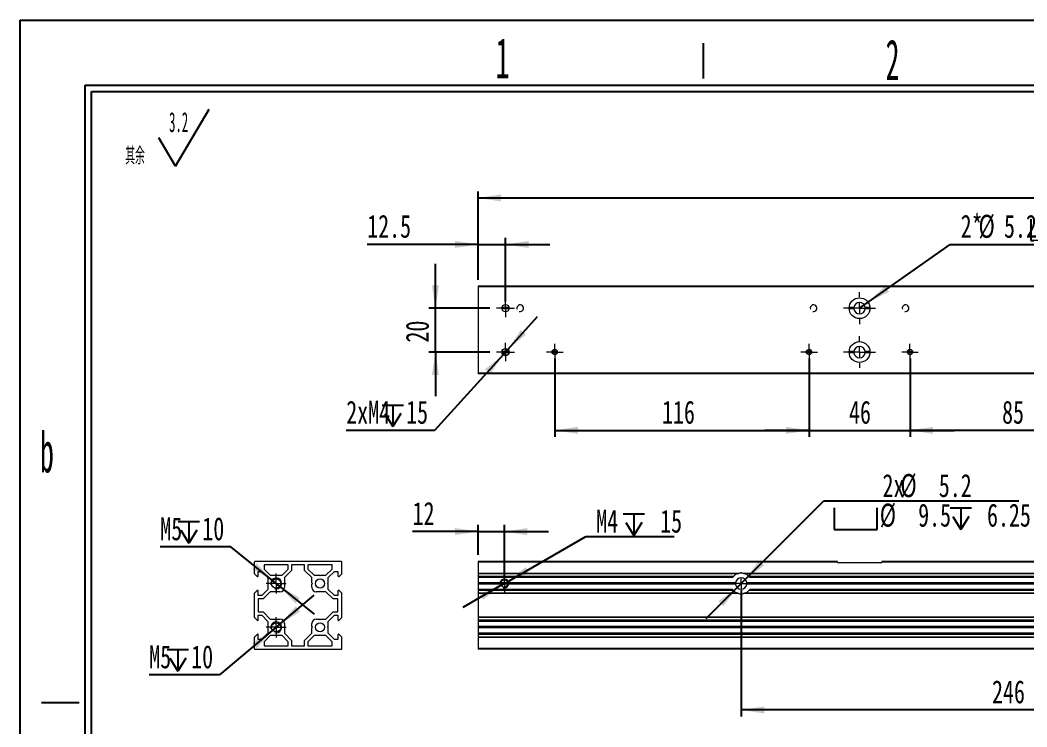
# Model space of a CAD drawing. Header units: millimetres. Extents: x 2 to 295, y 1 to 209.
# Drawn here: x 1.8 to 154.9, y 101.2 to 208.7 of the extents above; entities that cross this region are included whole.
import ezdxf

# ---------------------------------------------------------------- set-up
doc = ezdxf.new("R2010")
doc.units = ezdxf.units.MM
doc.linetypes.add('CENTER', pattern=[10.16, 6.35, -1.27, 1.27, -1.27])
doc.layers.add('DIM', color=5, linetype='Continuous')
doc.layers.add('SLD-0', color=179, linetype='Continuous')
doc.layers.add('中心线', color=1, linetype='CENTER', lineweight=15)
doc.styles.add('SLDTEXTSTYLE0', font='TXT', dxfattribs={"width": 0.469, "bigfont": 'bigfont'})
doc.styles.add('SLDTEXTSTYLE1', font='TXT', dxfattribs={"width": 0.469})
doc.styles.add('SLDTEXTSTYLE15', font='TXT', dxfattribs={"width": 0.7})
doc.styles.add('SLDTEXTSTYLE7', font='TXT', dxfattribs={"width": 0.5025})
doc.dimstyles.new('SLDDIMSTYLE0', dxfattribs={"dimtxt": 3.5, "dimasz": 3.5, "dimexe": 0, "dimexo": 0.0625, "dimgap": 0.875, "dimtad": 0, "dimtih": 1, "dimtoh": 1, "dimdec": 1, "dimlfac": 3, "dimrnd": 1e-09, "dimzin": 12, "dimdsep": 46, "dimtxsty": 'SLDTEXTSTYLE1', "dimsah": 1, "dimcen": 0, "dimadec": 0, "dimazin": 3, "dimtfac": 1, "dimtmove": 0, "dimatfit": 3, "dimfxl": 0, "dimfrac": 2, "dimtolj": 1, "dimtzin": 12, "dimarcsym": 0})
doc.dimstyles.new('SLDDIMSTYLE1', dxfattribs={"dimtxt": 3.5, "dimasz": 3.5, "dimexe": 0, "dimexo": 0.0625, "dimgap": 0.875, "dimtad": 2, "dimlfac": 3, "dimrnd": 1e-09, "dimzin": 12, "dimdsep": 46, "dimtxsty": 'SLDTEXTSTYLE1', "dimsah": 1, "dimcen": 0.09, "dimadec": 0, "dimazin": 3, "dimtfac": 1, "dimtofl": 0, "dimtmove": 0, "dimatfit": 3, "dimfxl": 0, "dimfrac": 2, "dimtolj": 1, "dimtzin": 12, "dimarcsym": 0})
doc.dimstyles.new('SLDDIMSTYLE2', dxfattribs={"dimtxt": 3.5, "dimasz": 3.5, "dimexe": 0, "dimexo": 0.0625, "dimgap": 0.875, "dimtad": 2, "dimlfac": 3, "dimrnd": 1e-09, "dimzin": 12, "dimdsep": 46, "dimtxsty": 'SLDTEXTSTYLE1', "dimsah": 1, "dimcen": 0.09, "dimadec": 0, "dimazin": 3, "dimtfac": 1, "dimtmove": 0, "dimatfit": 0, "dimfxl": 0, "dimfrac": 2, "dimtolj": 1, "dimtzin": 12, "dimarcsym": 0})
doc.dimstyles.new('SLDDIMSTYLE3', dxfattribs={"dimtxt": 3.5, "dimasz": 3.5, "dimexe": 0, "dimexo": 0.0625, "dimgap": 0.875, "dimtad": 0, "dimtih": 1, "dimtoh": 1, "dimdec": 6, "dimlfac": 3, "dimrnd": 1e-09, "dimzin": 12, "dimdsep": 46, "dimtxsty": 'SLDTEXTSTYLE1', "dimsah": 1, "dimcen": 0, "dimadec": 0, "dimazin": 3, "dimtfac": 1, "dimtmove": 0, "dimatfit": 3, "dimfxl": 0, "dimfrac": 2, "dimtolj": 1, "dimtzin": 12, "dimarcsym": 0})
doc.dimstyles.new('SLDDIMSTYLE6', dxfattribs={"dimtxt": 3.5, "dimasz": 3.5, "dimexe": 0, "dimexo": 0.0625, "dimgap": 0.875, "dimtad": 0, "dimtih": 1, "dimtoh": 1, "dimlfac": 3, "dimrnd": 1e-09, "dimzin": 12, "dimdsep": 46, "dimtxsty": 'SLDTEXTSTYLE1', "dimsah": 1, "dimcen": 0, "dimadec": 0, "dimazin": 3, "dimtfac": 1, "dimtofl": 0, "dimtmove": 0, "dimatfit": 3, "dimfxl": 0, "dimfrac": 2, "dimtolj": 1, "dimtzin": 12, "dimarcsym": 0})
doc.dimstyles.new('SLDDIMSTYLE8', dxfattribs={"dimtxt": 3.5, "dimasz": 3.5, "dimexe": 0, "dimexo": 0.0625, "dimgap": 0.875, "dimtad": 0, "dimtih": 1, "dimtoh": 1, "dimlfac": 3, "dimrnd": 1e-09, "dimzin": 12, "dimdsep": 46, "dimtxsty": 'SLDTEXTSTYLE1', "dimsah": 1, "dimcen": 0, "dimadec": 0, "dimazin": 3, "dimtfac": 1, "dimtmove": 0, "dimatfit": 3, "dimfxl": 0, "dimfrac": 2, "dimtolj": 1, "dimtzin": 12, "dimarcsym": 0})

# ---------------------------------------------------------------- blocks, each defined once
blk = doc.blocks.new('SW_NOTE_0')
at = {"layer": 'SLD-0', "color": 0}
for q in [(12.74, 9.16), (5.08, 4.83)]:
    blk.add_line((7.63, 0.49), q, dxfattribs=at)
at = {"layer": 'SLD-0', "color": 0, "attachment_point": 1}
for s, insert, char_height, style in [('3.2', (6.66, 8.73), 3.032, 'SLDTEXTSTYLE1'), ('\\M+191B4\\M+1975D', (0, 3.41), 2.6458, 'SLDTEXTSTYLE0')]:
    blk.add_mtext(s, dxfattribs=dict(at, insert=insert, char_height=char_height, style=style))
blk = doc.blocks.new('SW_SYMBOL_HOLE_SPOT')
at = {"layer": 'DIM', "color": 0}
for p, q in [((0, 875), (0, 75)), ((1600, 75), (1600, 875)), ((0, 75), (1600, 75))]:
    blk.add_line(p, q, dxfattribs=at)
blk = doc.blocks.new('SW_SYMBOL_HOLE_DEPTH')
at = {"layer": 'DIM', "color": 0}
for p, q in [((0, 875), (800, 875)), ((400, 875), (400, 75)), ((100, 555), (400, 75)), ((700, 555), (400, 75))]:
    blk.add_line(p, q, dxfattribs=at)
blk = doc.blocks.new('_D')
at = {"layer": 'DIM'}
for p, q in [((112.04, 123.63), (123.99, 135.58)), ((123.99, 135.58), (153.65, 135.58)), ((110.82, 122.41), (112.04, 123.63)), ((110.82, 122.41), (106.06, 117.65))]:
    blk.add_line(p, q, dxfattribs=at)
for points in [[(112.04, 123.63), (114.9, 125.73), (114.14, 126.49)], [(110.82, 122.41), (107.96, 120.31), (108.72, 119.55)]]:
    blk.add_solid(points, dxfattribs=at)
at = {"layer": 'DIM', "xscale": 0.004072727272727273, "yscale": 0.004072727272727273, "zscale": 0.004072727272727273}
for name, p in [('SW_SYMBOL_HOLE_SPOT', (125.58, 130.94)), ('SW_SYMBOL_HOLE_DEPTH', (143.18, 130.94))]:
    blk.add_blockref(name, p, dxfattribs=at)
at = {"layer": 'DIM', "char_height": 3.5, "attachment_point": 1, "style": 'SLDTEXTSTYLE15'}
for s, insert in [('2x', (132.92, 139.66)), ('%%c', (135.64, 139.66)), ('5.2', (141.48, 139.66)), ('%%c', (132.5, 135.16)), ('9.5', (138.34, 135.16)), ('6.25', (148.81, 135.16))]:
    blk.add_mtext(s, dxfattribs=dict(at, insert=insert))
blk = doc.blocks.new('_D_1')
at = {"layer": 'DIM'}
for p, q in [((111.43, 122.02), (111.43, 102.79)), ((193.43, 122.02), (193.43, 102.79)), ((193.43, 103.79), (111.43, 103.79))]:
    blk.add_line(p, q, dxfattribs=at)
for points in [[(111.43, 103.79), (114.93, 103.25), (114.93, 104.32)], [(193.43, 103.79), (189.93, 104.32), (189.93, 103.25)]]:
    blk.add_solid(points, dxfattribs=at)
at = {"layer": 'DIM', "insert": (149.57, 108.3), "char_height": 3.5, "attachment_point": 1, "style": 'SLDTEXTSTYLE15'}
blk.add_mtext('246', dxfattribs=at)
blk = doc.blocks.new('_D_4')
at = {"layer": 'DIM'}
for p, q in [((75.91, 123.29), (87.81, 130.17)), ((87.81, 130.17), (101.23, 130.17)), ((74.95, 122.74), (69.13, 119.38)), ((74.95, 122.74), (75.91, 123.29))]:
    blk.add_line(p, q, dxfattribs=at)
for points in [[(75.91, 123.29), (79.21, 124.58), (78.67, 125.51)], [(74.95, 122.74), (71.65, 121.46), (72.19, 120.53)]]:
    blk.add_solid(points, dxfattribs=at)
at = {"layer": 'DIM', "xscale": 0.004072727272727273, "yscale": 0.004072727272727273, "zscale": 0.004072727272727273}
blk.add_blockref('SW_SYMBOL_HOLE_DEPTH', (93.48, 130.03), dxfattribs=at)
at = {"layer": 'DIM', "char_height": 3.5, "attachment_point": 1, "style": 'SLDTEXTSTYLE15'}
for s, insert in [('M4', (89.4, 134.25)), ('15', (99.12, 134.25))]:
    blk.add_mtext(s, dxfattribs=dict(at, insert=insert))
blk = doc.blocks.new('_D_5')
at = {"layer": 'DIM'}
for p, q in [((71.43, 127.35), (71.43, 131.91)), ((75.43, 124.02), (75.43, 131.91)), ((71.43, 130.91), (61.48, 130.91)), ((71.43, 130.91), (75.43, 130.91)), ((75.43, 130.91), (82.16, 130.91))]:
    blk.add_line(p, q, dxfattribs=at)
for points in [[(71.43, 130.91), (67.93, 131.45), (67.93, 130.37)], [(75.43, 130.91), (78.93, 130.37), (78.93, 131.45)]]:
    blk.add_solid(points, dxfattribs=at)
at = {"layer": 'DIM', "insert": (61.48, 135.42), "char_height": 3.5, "attachment_point": 1, "style": 'SLDTEXTSTYLE15'}
blk.add_mtext('12', dxfattribs=at)
blk = doc.blocks.new('SW_CENTERMARKSYMBOL_0')
at = {"layer": '中心线', "color": 0}
for p, q in [((0, 1.67), (0, 1.7)), ((-1.67, 0), (-1.7, 0)), ((0, 0), (-0.83, 0)), ((0, 0), (0, 0.83)), ((0, 0), (0, -0.83)), ((0, 0), (0.83, 0)), ((1.67, 0), (1.7, 0)), ((0, -1.67), (0, -1.7))]:
    blk.add_line(p, q, dxfattribs=at)
blk = doc.blocks.new('SW_CENTERMARKSYMBOL_2')
at = {"layer": '中心线', "color": 0}
for p, q in [((-0.83, 0), (-1.38, 0)), ((0, 0), (-0.83, 0)), ((0, 0.83), (0, 1.38)), ((0, 0), (0, 0.83)), ((0, 0), (0, -0.83)), ((0, 0), (0.83, 0)), ((0.83, 0), (1.38, 0)), ((0, -0.83), (0, -1.38))]:
    blk.add_line(p, q, dxfattribs=at)
blk = doc.blocks.new('_D_6')
at = {"layer": 'DIM'}
for p, q in [((130.73, 165.78), (143.21, 174.57)), ((143.21, 174.57), (179.46, 174.57)), ((129.43, 164.87), (130.73, 165.78))]:
    blk.add_line(p, q, dxfattribs=at)
blk.add_solid([(130.73, 165.78), (133.9, 167.36), (133.28, 168.24)], dxfattribs=at)
at = {"layer": 'DIM', "xscale": 0.004072727272727273, "yscale": 0.004072727272727273, "zscale": 0.004072727272727273}
for name, p in [('SW_SYMBOL_HOLE_SPOT', (155.47, 174.85)), ('SW_SYMBOL_HOLE_DEPTH', (170.35, 174.85))]:
    blk.add_blockref(name, p, dxfattribs=at)
at = {"layer": 'DIM', "char_height": 3.5, "attachment_point": 1, "style": 'SLDTEXTSTYLE15'}
for s, insert in [('2*', (144.8, 179.08)), ('%%c', (147.52, 179.08)), ('%%c', (162.4, 179.08)), ('5.2', (151.39, 179.08)), ('9.5', (166.27, 179.08)), ('6.25', (174.02, 179.08))]:
    blk.add_mtext(s, dxfattribs=dict(at, insert=insert))
blk = doc.blocks.new('_D_10')
at = {"layer": 'DIM'}
for p, q in [((71.43, 174.57), (54.58, 174.57)), ((71.43, 169.21), (71.43, 175.57)), ((71.43, 174.57), (75.6, 174.57)), ((75.6, 165.87), (75.6, 175.57)), ((75.6, 174.57), (82.33, 174.57))]:
    blk.add_line(p, q, dxfattribs=at)
for points in [[(71.43, 174.57), (67.93, 175.11), (67.93, 174.03)], [(75.6, 174.57), (79.1, 174.03), (79.1, 175.11)]]:
    blk.add_solid(points, dxfattribs=at)
at = {"layer": 'DIM', "insert": (54.58, 179.08), "char_height": 3.5, "attachment_point": 1, "style": 'SLDTEXTSTYLE15'}
blk.add_mtext('12.5', dxfattribs=at)
blk = doc.blocks.new('_D_12')
at = {"layer": 'DIM'}
for p, q in [((71.43, 169.21), (71.43, 182.64)), ((233.43, 169.21), (233.43, 182.64)), ((71.43, 181.64), (233.43, 181.64))]:
    blk.add_line(p, q, dxfattribs=at)
for points in [[(71.43, 181.64), (74.93, 181.1), (74.93, 182.18)], [(233.43, 181.64), (229.93, 182.18), (229.93, 181.1)]]:
    blk.add_solid(points, dxfattribs=at)
at = {"layer": 'DIM', "insert": (156.51, 186.15), "char_height": 3.5, "attachment_point": 1, "style": 'SLDTEXTSTYLE15'}
blk.add_mtext('486', dxfattribs=at)
blk = doc.blocks.new('_D_13')
at = {"layer": 'DIM'}
for p, q in [((121.76, 157.21), (121.76, 145.3)), ((137.1, 157.21), (137.1, 145.3)), ((121.76, 146.3), (115.03, 146.3)), ((121.76, 146.3), (137.1, 146.3)), ((137.1, 146.3), (143.83, 146.3))]:
    blk.add_line(p, q, dxfattribs=at)
for points in [[(121.76, 146.3), (118.26, 146.84), (118.26, 145.76)], [(137.1, 146.3), (140.6, 145.76), (140.6, 146.84)]]:
    blk.add_solid(points, dxfattribs=at)
at = {"layer": 'DIM', "insert": (127.83, 150.81), "char_height": 3.5, "attachment_point": 1, "style": 'SLDTEXTSTYLE15'}
blk.add_mtext('46', dxfattribs=at)
blk = doc.blocks.new('_D_14')
at = {"layer": 'DIM'}
for p, q in [((83.1, 157.21), (83.1, 145.3)), ((121.76, 157.21), (121.76, 145.3)), ((83.1, 146.3), (121.76, 146.3))]:
    blk.add_line(p, q, dxfattribs=at)
for points in [[(83.1, 146.3), (86.6, 145.76), (86.6, 146.84)], [(121.76, 146.3), (118.26, 146.84), (118.26, 145.76)]]:
    blk.add_solid(points, dxfattribs=at)
at = {"layer": 'DIM', "insert": (99.4, 150.81), "char_height": 3.5, "attachment_point": 1, "style": 'SLDTEXTSTYLE15'}
blk.add_mtext('116', dxfattribs=at)
blk = doc.blocks.new('_D_15')
at = {"layer": 'DIM'}
for p, q in [((137.1, 157.21), (137.1, 145.3)), ((165.43, 157.21), (165.43, 145.3)), ((165.43, 146.3), (137.1, 146.3))]:
    blk.add_line(p, q, dxfattribs=at)
for points in [[(137.1, 146.3), (140.6, 145.76), (140.6, 146.84)], [(165.43, 146.3), (161.93, 146.84), (161.93, 145.76)]]:
    blk.add_solid(points, dxfattribs=at)
at = {"layer": 'DIM', "insert": (151.1, 150.81), "char_height": 3.5, "attachment_point": 1, "style": 'SLDTEXTSTYLE15'}
blk.add_mtext('85', dxfattribs=at)
blk = doc.blocks.new('_D_19')
at = {"layer": 'DIM'}
for p, q in [((75.97, 158.61), (80.49, 163.6)), ((75.23, 157.8), (64.81, 146.3)), ((75.97, 158.61), (75.23, 157.8)), ((64.81, 146.3), (51.39, 146.3))]:
    blk.add_line(p, q, dxfattribs=at)
for points in [[(75.97, 158.61), (78.72, 160.85), (77.92, 161.57)], [(75.23, 157.8), (72.48, 155.57), (73.28, 154.84)]]:
    blk.add_solid(points, dxfattribs=at)
at = {"layer": 'DIM', "xscale": 0.004072727272727273, "yscale": 0.004072727272727273, "zscale": 0.004072727272727273}
blk.add_blockref('SW_SYMBOL_HOLE_DEPTH', (56.83, 146.59), dxfattribs=at)
at = {"layer": 'DIM', "char_height": 3.5, "attachment_point": 1, "style": 'SLDTEXTSTYLE15'}
for s, insert in [('2xM4', (51.39, 150.81)), ('15', (60.5, 150.81))]:
    blk.add_mtext(s, dxfattribs=dict(at, insert=insert))
blk = doc.blocks.new('_D_20')
at = {"layer": 'DIM'}
for p, q in [((64.95, 164.87), (64.95, 171.6)), ((73.21, 164.87), (63.95, 164.87)), ((64.95, 158.21), (64.95, 164.87)), ((73.21, 158.21), (63.95, 158.21)), ((64.95, 158.21), (64.95, 151.48))]:
    blk.add_line(p, q, dxfattribs=at)
for points in [[(64.95, 164.87), (65.49, 168.37), (64.41, 168.37)], [(64.95, 158.21), (64.41, 154.71), (65.49, 154.71)]]:
    blk.add_solid(points, dxfattribs=at)
at = {"layer": 'DIM', "insert": (60.44, 159.65), "char_height": 3.5, "attachment_point": 1, "rotation": 90, "style": 'SLDTEXTSTYLE15'}
blk.add_mtext('20', dxfattribs=at)
blk = doc.blocks.new('SW_CENTERMARKSYMBOL_3')
at = {"layer": '中心线', "color": 0}
for p, q in [((0, 1.67), (0, 2.42)), ((-1.67, 0), (-2.42, 0)), ((0, 0), (-0.83, 0)), ((0, 0), (0, 0.83)), ((0, 0), (0, -0.83)), ((0, 0), (0.83, 0)), ((1.67, 0), (2.42, 0)), ((0, -1.67), (0, -2.42))]:
    blk.add_line(p, q, dxfattribs=at)
blk = doc.blocks.new('SW_CENTERMARKSYMBOL_4')
at = {"layer": '中心线', "color": 0}
for p, q in [((0, 1.67), (0, 2.42)), ((-1.67, 0), (-2.42, 0)), ((0, 0), (-0.83, 0)), ((0, 0), (0, 0.83)), ((0, 0), (0, -0.83)), ((0, 0), (0.83, 0)), ((1.67, 0), (2.42, 0)), ((0, -1.67), (0, -2.42))]:
    blk.add_line(p, q, dxfattribs=at)
blk = doc.blocks.new('SW_CENTERMARKSYMBOL_5')
at = {"layer": '中心线', "color": 0}
for p, q in [((-0.83, 0), (-1.38, 0)), ((0, 0), (-0.83, 0)), ((0, 0.83), (0, 1.38)), ((0, 0), (0, 0.83)), ((0, 0), (0, -0.83)), ((0, 0), (0.83, 0)), ((0.83, 0), (1.38, 0)), ((0, -0.83), (0, -1.38))]:
    blk.add_line(p, q, dxfattribs=at)
blk = doc.blocks.new('SW_CENTERMARKSYMBOL_6')
at = {"layer": '中心线', "color": 0}
for p, q in [((-0.83, 0), (-1.38, 0)), ((0, 0), (-0.83, 0)), ((0, 0.83), (0, 1.38)), ((0, 0), (0, 0.83)), ((0, 0), (0, -0.83)), ((0, 0), (0.83, 0)), ((0.83, 0), (1.38, 0)), ((0, -0.83), (0, -1.38))]:
    blk.add_line(p, q, dxfattribs=at)
blk = doc.blocks.new('SW_CENTERMARKSYMBOL_7')
at = {"layer": '中心线', "color": 0}
for p, q in [((-0.83, 0), (-1.25, 0)), ((0, 0), (-0.83, 0)), ((0, 0.83), (0, 1.25)), ((0, 0), (0, 0.83)), ((0, 0), (0, -0.83)), ((0, 0), (0.83, 0)), ((0.83, 0), (1.25, 0)), ((0, -0.83), (0, -1.25))]:
    blk.add_line(p, q, dxfattribs=at)
blk = doc.blocks.new('SW_CENTERMARKSYMBOL_8')
at = {"layer": '中心线', "color": 0}
for p, q in [((-0.83, 0), (-1.25, 0)), ((0, 0), (-0.83, 0)), ((0, 0.83), (0, 1.25)), ((0, 0), (0, 0.83)), ((0, 0), (0, -0.83)), ((0, 0), (0.83, 0)), ((0.83, 0), (1.25, 0)), ((0, -0.83), (0, -1.25))]:
    blk.add_line(p, q, dxfattribs=at)
blk = doc.blocks.new('SW_CENTERMARKSYMBOL_9')
at = {"layer": '中心线', "color": 0}
for p, q in [((-0.83, 0), (-1.25, 0)), ((0, 0), (-0.83, 0)), ((0, 0.83), (0, 1.25)), ((0, 0), (0, 0.83)), ((0, 0), (0, -0.83)), ((0, 0), (0.83, 0)), ((0.83, 0), (1.25, 0)), ((0, -0.83), (0, -1.25))]:
    blk.add_line(p, q, dxfattribs=at)
blk = doc.blocks.new('_D_31')
at = {"layer": 'DIM'}
for p, q in [((33.82, 128.58), (23.12, 128.58)), ((40.19, 123.46), (33.82, 128.58)), ((41.28, 122.58), (40.19, 123.46)), ((41.28, 122.58), (46.53, 118.36))]:
    blk.add_line(p, q, dxfattribs=at)
for points in [[(40.19, 123.46), (37.8, 126.07), (37.12, 125.23)], [(41.28, 122.58), (43.67, 119.97), (44.35, 120.81)]]:
    blk.add_solid(points, dxfattribs=at)
at = {"layer": 'DIM', "xscale": 0.004072727272727273, "yscale": 0.004072727272727273, "zscale": 0.004072727272727273}
blk.add_blockref('SW_SYMBOL_HOLE_DEPTH', (25.84, 128.86), dxfattribs=at)
at = {"layer": 'DIM', "char_height": 3.5, "attachment_point": 1, "style": 'SLDTEXTSTYLE15'}
for s, insert in [('M5', (23.12, 133.09)), ('10', (29.51, 133.09))]:
    blk.add_mtext(s, dxfattribs=dict(at, insert=insert))
blk = doc.blocks.new('_D_32')
at = {"layer": 'DIM'}
for p, q in [((41.37, 116.89), (46.52, 121.22)), ((41.37, 116.89), (40.1, 115.82)), ((40.1, 115.82), (32.13, 109.11)), ((32.13, 109.11), (21.44, 109.11))]:
    blk.add_line(p, q, dxfattribs=at)
for points in [[(41.37, 116.89), (44.4, 118.73), (43.7, 119.55)], [(40.1, 115.82), (37.07, 113.97), (37.77, 113.15)]]:
    blk.add_solid(points, dxfattribs=at)
at = {"layer": 'DIM', "xscale": 0.004072727272727273, "yscale": 0.004072727272727273, "zscale": 0.004072727272727273}
blk.add_blockref('SW_SYMBOL_HOLE_DEPTH', (24.16, 109.4), dxfattribs=at)
at = {"layer": 'DIM', "char_height": 3.5, "attachment_point": 1, "style": 'SLDTEXTSTYLE15'}
for s, insert in [('M5', (21.44, 113.62)), ('10', (27.82, 113.62))]:
    blk.add_mtext(s, dxfattribs=dict(at, insert=insert))
blk = doc.blocks.new('SW_CENTERMARKSYMBOL_22')
at = {"layer": '中心线', "color": 0}
for p, q in [((0, 0.83), (0, 1.53)), ((-0.83, 0), (-1.53, 0)), ((0, 0), (-0.83, 0)), ((0, 0), (0, 0.83)), ((0, 0), (0, -0.83)), ((0, 0), (0.83, 0)), ((0.83, 0), (1.53, 0)), ((0, -0.83), (0, -1.53))]:
    blk.add_line(p, q, dxfattribs=at)
blk = doc.blocks.new('SW_CENTERMARKSYMBOL_23')
at = {"layer": '中心线', "color": 0}
for p, q in [((0, 0.83), (0, 1.53)), ((-0.83, 0), (-1.53, 0)), ((0, 0), (-0.83, 0)), ((0, 0), (0, 0.83)), ((0, 0), (0, -0.83)), ((0, 0), (0.83, 0)), ((0.83, 0), (1.53, 0)), ((0, -0.83), (0, -1.53))]:
    blk.add_line(p, q, dxfattribs=at)

msp = doc.modelspace()

# ---------------------------------------------------------------- linework, layer by layer
at = {"color": 7, "linetype": 'Continuous', "lineweight": 15}
for p, q in [((233.43084284, 168.20648926), (71.43084236, 168.20648926)), ((71.43084236, 168.20648926), (71.43084236, 168.10648943)), ((233.43084284, 168.10648943), (71.43084236, 168.10648943)), ((71.43084236, 168.10648943), (71.43084236, 154.97315605)), ((76.14750909, 164.873156), (75.05310293, 164.873156)), ((76.134415, 164.77315617), (75.05912455, 164.77315617)), ((76.13302764, 164.97315614), (75.05948187, 164.97315614)), ((128.56417426, 164.873156), (127.84750788, 164.873156)), ((128.56996584, 164.97315614), (127.85067189, 164.97315614)), ((128.56996584, 164.77315617), (127.85067189, 164.77315617)), ((131.01101447, 164.97315614), (130.29172051, 164.97315614)), ((131.01101447, 164.77315617), (130.29172051, 164.77315617)), ((131.01417351, 164.873156), (130.29750713, 164.873156)), ((76.14750909, 158.20648948), (75.05310293, 158.20648948)), ((76.134415, 158.10648934), (75.05912455, 158.10648934)), ((76.13302764, 158.30648931), (75.05948187, 158.30648931)), ((83.51417535, 158.20648948), (82.68216901, 158.20648948)), ((83.4954123, 158.10648934), (82.69492068, 158.10648934)), ((83.49873526, 158.30648931), (82.69883596, 158.30648931)), ((122.18084463, 158.20648948), (121.34883333, 158.20648948)), ((122.1620791, 158.10648934), (121.36158872, 158.10648934)), ((122.16540206, 158.30648931), (121.36550276, 158.30648931)), ((128.56417426, 158.20648948), (127.84750788, 158.20648948)), ((128.56996584, 158.30648931), (127.85067189, 158.30648931)), ((128.56996584, 158.10648934), (127.85067189, 158.10648934)), ((131.01101447, 158.30648931), (130.29172051, 158.30648931)), ((131.01101447, 158.10648934), (130.29172051, 158.10648934)), ((131.01417351, 158.20648948), (130.29750713, 158.20648948)), ((137.51417427, 158.20648948), (136.68216793, 158.20648948)), ((137.4954137, 158.10648934), (136.69491836, 158.10648934)), ((137.49873666, 158.30648931), (136.69883736, 158.30648931)), ((233.43084284, 154.97315605), (71.43084236, 154.97315605)), ((71.43084236, 154.97315605), (71.43084236, 154.87315622)), ((233.43084284, 154.87315622), (71.43084236, 154.87315622)), ((37.40266361, 126.251894), (37.40266361, 124.55818705)), ((50.63599682, 126.35189383), (37.50266344, 126.35189383)), ((38.90266355, 125.85189406), (38.90266355, 125.20544754)), ((42.5693302, 125.85189406), (38.90266355, 125.85189406)), ((42.5693302, 125.20544754), (42.5693302, 125.85189406)), ((45.06933014, 125.85189406), (43.06933012, 125.85189406)), ((43.06933012, 125.85189406), (43.06933012, 124.99834065)), ((45.06933014, 124.99834065), (45.06933014, 125.85189406)), ((45.56933007, 125.85189406), (45.56933007, 125.20544754)), ((49.23599671, 125.85189406), (45.56933007, 125.85189406)), ((49.23599671, 125.20544754), (49.23599671, 125.85189406)), ((50.73599665, 124.55818705), (50.73599665, 126.251894)), ((126.06417664, 126.35189383), (71.43084236, 126.35189383)), ((71.43084236, 126.35189383), (71.43084236, 126.251894)), ((126.06417664, 126.251894), (71.43084236, 126.251894)), ((71.43084236, 126.251894), (71.43084236, 124.55818705)), ((126.06417664, 126.251894), (126.06417664, 126.35189383)), ((126.06417664, 126.18522745), (126.06417664, 126.251894)), ((126.06417664, 126.18522745), (132.79750971, 126.18522745)), ((132.79750971, 126.35189383), (132.79750971, 126.251894)), ((233.43084284, 126.35189383), (132.79750971, 126.35189383)), ((233.43084284, 126.251894), (132.79750971, 126.251894)), ((132.79750971, 126.18522745), (132.79750971, 126.251894)), ((37.43068338, 124.49054043), (37.83195303, 124.08927141)), ((38.00266321, 124.8518939), (38.54910991, 124.8518939)), ((38.00266321, 124.15998207), (38.00266321, 124.8518939)), ((38.54910991, 124.8518939), (39.48599682, 123.91500729)), ((38.90266355, 125.20544754), (39.83955015, 124.26856063)), ((39.83955015, 124.26856063), (40.63599673, 124.26856063)), ((40.63599673, 124.26856063), (40.73599687, 124.1685608)), ((40.73599687, 124.1685608), (40.8359967, 124.26856063)), ((40.8359967, 124.26856063), (41.63244343, 124.26856063)), ((41.63244343, 124.26856063), (42.5693302, 125.20544754)), ((43.06933012, 124.99834065), (41.98599677, 123.91500729)), ((46.1526635, 123.91500729), (45.06933014, 124.99834065)), ((45.56933007, 125.20544754), (46.50621683, 124.26856063)), ((46.50621683, 124.26856063), (47.30266356, 124.26856063)), ((47.30266356, 124.26856063), (47.40266339, 124.1685608)), ((47.40266339, 124.1685608), (47.50266353, 124.26856063)), ((47.50266353, 124.26856063), (48.29911011, 124.26856063)), ((48.29911011, 124.26856063), (49.23599671, 125.20544754)), ((48.65266344, 123.91500729), (49.58955036, 124.8518939)), ((49.58955036, 124.8518939), (50.13599705, 124.8518939)), ((50.13599705, 124.8518939), (50.13599705, 124.15998207)), ((50.30670723, 124.08927141), (50.70797688, 124.49054043)), ((111.06138953, 124.55818705), (71.43084236, 124.55818705)), ((71.43084236, 124.55818705), (71.43084236, 124.49054043)), ((110.84755787, 124.49054043), (71.43084236, 124.49054043)), ((71.43084236, 124.49054043), (71.43084236, 124.08927141)), ((110.26442824, 124.08927141), (71.43084236, 124.08927141)), ((71.43084236, 124.08927141), (71.43084236, 124.05998193)), ((71.43084236, 124.05998193), (110.23892242, 124.05998193)), ((71.43084236, 124.05998193), (71.43084236, 123.91500729)), ((193.06139179, 124.55818705), (111.80029341, 124.55818705)), ((192.84756013, 124.49054043), (112.01412507, 124.49054043)), ((192.26442802, 124.08927141), (112.59725718, 124.08927141)), ((112.62286731, 124.05998193), (192.23891724, 124.05998193)), ((39.48599682, 123.91500729), (39.48599682, 123.11856072)), ((39.48599682, 123.11856072), (39.58599665, 123.01856058)), ((39.58599665, 123.01856058), (39.48599682, 122.91856075)), ((39.48599682, 122.91856075), (39.48599682, 122.12211401)), ((41.98599677, 123.11856072), (41.88599678, 123.01856058)), ((41.88599678, 123.01856058), (41.98599677, 122.91856075)), ((41.98599677, 123.91500729), (41.98599677, 123.11856072)), ((41.98599677, 122.91856075), (41.98599677, 122.4352273)), ((46.1526635, 123.11856072), (46.1526635, 123.91500729)), ((46.25266348, 123.01856058), (46.1526635, 123.11856072)), ((46.1526635, 122.91856075), (46.25266348, 123.01856058)), ((46.1526635, 122.4352273), (46.1526635, 122.91856075)), ((48.55266361, 123.01856058), (48.65266344, 123.11856072)), ((48.65266344, 122.91856075), (48.55266361, 123.01856058)), ((48.65266344, 123.11856072), (48.65266344, 123.91500729)), ((48.65266344, 122.12211401), (48.65266344, 122.91856075)), ((110.12572575, 123.91500729), (71.43084236, 123.91500729)), ((71.43084236, 123.91500729), (71.43084236, 123.11856072)), ((74.89000972, 123.11856072), (71.43084236, 123.11856072)), ((71.43084236, 123.11856072), (71.43084236, 123.01856058)), ((74.8808424, 123.01856058), (71.43084236, 123.01856058)), ((71.43084236, 123.01856058), (71.43084236, 122.91856075)), ((74.89000972, 122.91856075), (71.43084236, 122.91856075)), ((71.43084236, 122.91856075), (71.43084236, 122.12211401)), ((75.9808424, 123.01856058), (74.88643624, 123.01856058)), ((75.96774831, 122.91856075), (74.89245786, 122.91856075)), ((75.96636095, 123.11856072), (74.89281517, 123.11856072)), ((110.56996413, 123.11856072), (75.97167508, 123.11856072)), ((110.56996413, 122.91856075), (75.97167508, 122.91856075)), ((110.56417503, 123.01856058), (75.9808424, 123.01856058)), ((192.56996143, 123.11856072), (112.29172129, 123.11856072)), ((192.56996143, 122.91856075), (112.29172129, 122.91856075)), ((192.56417978, 123.01856058), (112.29750791, 123.01856058)), ((192.12572802, 123.91500729), (112.73595719, 123.91500729)), ((37.40266361, 121.47893426), (37.40266361, 117.89152037)), ((37.83195303, 121.9478499), (37.43068338, 121.54658072)), ((38.00266321, 121.18522725), (38.00266321, 121.87713923)), ((38.54910991, 121.18522725), (38.00266321, 121.18522725)), ((39.48599682, 122.12211401), (38.54910991, 121.18522725)), ((39.83955015, 121.76856068), (38.7562168, 120.68522733)), ((40.63599673, 121.76856068), (39.83955015, 121.76856068)), ((40.73599687, 121.86856067), (40.63599673, 121.76856068)), ((40.8359967, 121.76856068), (40.73599687, 121.86856067)), ((41.31933015, 121.76856068), (40.8359967, 121.76856068)), ((47.30266356, 121.76856068), (46.81933012, 121.76856068)), ((47.40266339, 121.86856067), (47.30266356, 121.76856068)), ((47.50266353, 121.76856068), (47.40266339, 121.86856067)), ((48.29911011, 121.76856068), (47.50266353, 121.76856068)), ((49.38244346, 120.68522733), (48.29911011, 121.76856068)), ((49.58955036, 121.18522725), (48.65266344, 122.12211401)), ((50.13599705, 121.18522725), (49.58955036, 121.18522725)), ((50.13599705, 121.87713923), (50.13599705, 121.18522725)), ((50.70797688, 121.54658072), (50.30670723, 121.9478499)), ((50.73599665, 117.89152037), (50.73599665, 121.47893426)), ((110.12572575, 122.12211401), (71.43084236, 122.12211401)), ((71.43084236, 122.12211401), (71.43084236, 121.97713922)), ((110.23881811, 121.97713922), (71.43084236, 121.97713922)), ((71.43084236, 121.97713922), (71.43084236, 121.9478499)), ((110.26442824, 121.9478499), (71.43084236, 121.9478499)), ((71.43084236, 121.9478499), (71.43084236, 121.54658072)), ((110.84755787, 121.54658072), (71.43084236, 121.54658072)), ((71.43084236, 121.54658072), (71.43084236, 121.47893426)), ((111.06138953, 121.47893426), (71.43084236, 121.47893426)), ((71.43084236, 121.47893426), (71.43084236, 117.89152037)), ((193.06139179, 121.47893426), (111.80029341, 121.47893426)), ((192.84756013, 121.54658072), (112.01412507, 121.54658072)), ((192.26442802, 121.9478499), (112.59725718, 121.9478499)), ((192.23881789, 121.97713922), (112.622763, 121.97713922)), ((192.12572802, 122.12211401), (112.73595719, 122.12211401)), ((38.7562168, 120.68522733), (38.00266321, 120.68522733)), ((38.00266321, 120.68522733), (38.00266321, 118.68522731)), ((50.13599705, 120.68522733), (49.38244346, 120.68522733)), ((50.13599705, 118.68522731), (50.13599705, 120.68522733)), ((38.00266321, 118.68522731), (38.7562168, 118.68522731)), ((38.00266321, 118.18522738), (38.54910991, 118.18522738)), ((38.00266321, 117.4933154), (38.00266321, 118.18522738)), ((38.54910991, 118.18522738), (39.48599682, 117.24834062)), ((38.7562168, 118.68522731), (39.83955015, 117.60189395)), ((48.29911011, 117.60189395), (49.38244346, 118.68522731)), ((48.65266344, 117.24834062), (49.58955036, 118.18522738)), ((49.38244346, 118.68522731), (50.13599705, 118.68522731)), ((49.58955036, 118.18522738), (50.13599705, 118.18522738)), ((50.13599705, 118.18522738), (50.13599705, 117.4933154)), ((233.43084284, 117.89152037), (71.43084236, 117.89152037)), ((71.43084236, 117.89152037), (71.43084236, 117.82387391)), ((37.43068338, 117.82387391), (37.83195303, 117.42260473)), ((39.48599682, 117.24834062), (39.48599682, 116.45189389)), ((39.48599682, 116.45189389), (39.58599665, 116.35189406)), ((39.58599665, 116.35189406), (39.48599682, 116.25189392)), ((39.83955015, 117.60189395), (40.63599673, 117.60189395)), ((40.63599673, 117.60189395), (40.73599687, 117.50189397)), ((40.73599687, 117.50189397), (40.8359967, 117.60189395)), ((40.8359967, 117.60189395), (41.31933015, 117.60189395)), ((41.98599677, 116.45189389), (41.88599678, 116.35189406)), ((41.88599678, 116.35189406), (41.98599677, 116.25189392)), ((41.98599677, 116.93522733), (41.98599677, 116.45189389)), ((46.1526635, 116.45189389), (46.1526635, 116.93522733)), ((46.25266348, 116.35189406), (46.1526635, 116.45189389)), ((46.1526635, 116.25189392), (46.25266348, 116.35189406)), ((46.81933012, 117.60189395), (47.30266356, 117.60189395)), ((47.30266356, 117.60189395), (47.40266339, 117.50189397)), ((47.40266339, 117.50189397), (47.50266353, 117.60189395)), ((47.50266353, 117.60189395), (48.29911011, 117.60189395)), ((48.55266361, 116.35189406), (48.65266344, 116.45189389)), ((48.65266344, 116.25189392), (48.55266361, 116.35189406)), ((48.65266344, 116.45189389), (48.65266344, 117.24834062)), ((50.30670723, 117.42260473), (50.70797688, 117.82387391)), ((233.43084284, 117.82387391), (71.43084236, 117.82387391)), ((71.43084236, 117.82387391), (71.43084236, 117.42260473)), ((233.43084284, 117.42260473), (71.43084236, 117.42260473)), ((71.43084236, 117.42260473), (71.43084236, 117.39331541)), ((71.43084236, 117.39331541), (233.43084284, 117.39331541)), ((71.43084236, 117.39331541), (71.43084236, 117.24834062)), ((233.43084284, 117.24834062), (71.43084236, 117.24834062)), ((71.43084236, 117.24834062), (71.43084236, 116.45189389)), ((233.43084284, 116.45189389), (71.43084236, 116.45189389)), ((71.43084236, 116.45189389), (71.43084236, 116.35189406)), ((233.43084284, 116.35189406), (71.43084236, 116.35189406)), ((71.43084236, 116.35189406), (71.43084236, 116.25189392)), ((37.40266361, 114.81226759), (37.40266361, 113.11856063)), ((37.83195303, 115.28118323), (37.43068338, 114.8799142)), ((38.00266321, 114.51856073), (38.00266321, 115.21047256)), ((39.48599682, 115.45544734), (38.54910991, 114.51856073)), ((39.83955015, 115.10189401), (38.90266355, 114.16500709)), ((39.48599682, 116.25189392), (39.48599682, 115.45544734)), ((40.63599673, 115.10189401), (39.83955015, 115.10189401)), ((40.73599687, 115.20189384), (40.63599673, 115.10189401)), ((40.8359967, 115.10189401), (40.73599687, 115.20189384)), ((41.63244343, 115.10189401), (40.8359967, 115.10189401)), ((42.5693302, 114.16500709), (41.63244343, 115.10189401)), ((41.98599677, 116.25189392), (41.98599677, 115.45544734)), ((41.98599677, 115.45544734), (43.06933012, 114.37211399)), ((45.06933014, 114.37211399), (46.1526635, 115.45544734)), ((46.50621683, 115.10189401), (45.56933007, 114.16500709)), ((46.1526635, 115.45544734), (46.1526635, 116.25189392)), ((47.30266356, 115.10189401), (46.50621683, 115.10189401)), ((47.40266339, 115.20189384), (47.30266356, 115.10189401)), ((47.50266353, 115.10189401), (47.40266339, 115.20189384)), ((48.29911011, 115.10189401), (47.50266353, 115.10189401)), ((49.23599671, 114.16500709), (48.29911011, 115.10189401)), ((48.65266344, 115.45544734), (48.65266344, 116.25189392)), ((49.58955036, 114.51856073), (48.65266344, 115.45544734)), ((50.13599705, 115.21047256), (50.13599705, 114.51856073)), ((50.70797688, 114.8799142), (50.30670723, 115.28118323)), ((50.73599665, 113.11856063), (50.73599665, 114.81226759)), ((233.43084284, 116.25189392), (71.43084236, 116.25189392)), ((71.43084236, 116.25189392), (71.43084236, 115.45544734)), ((233.43084284, 115.45544734), (71.43084236, 115.45544734)), ((71.43084236, 115.45544734), (71.43084236, 115.3104727)), ((233.43084284, 115.3104727), (71.43084236, 115.3104727)), ((71.43084236, 115.3104727), (71.43084236, 115.28118323)), ((233.43084284, 115.28118323), (71.43084236, 115.28118323)), ((71.43084236, 115.28118323), (71.43084236, 114.8799142)), ((233.43084284, 114.8799142), (71.43084236, 114.8799142)), ((71.43084236, 114.8799142), (71.43084236, 114.81226759)), ((233.43084284, 114.81226759), (71.43084236, 114.81226759)), ((71.43084236, 114.81226759), (71.43084236, 113.11856063)), ((38.54910991, 114.51856073), (38.00266321, 114.51856073)), ((38.90266355, 114.16500709), (38.90266355, 113.51856057)), ((38.90266355, 113.51856057), (42.5693302, 113.51856057)), ((42.5693302, 113.51856057), (42.5693302, 114.16500709)), ((43.06933012, 114.37211399), (43.06933012, 113.51856057)), ((43.06933012, 113.51856057), (45.06933014, 113.51856057)), ((45.06933014, 113.51856057), (45.06933014, 114.37211399)), ((45.56933007, 114.16500709), (45.56933007, 113.51856057)), ((45.56933007, 113.51856057), (49.23599671, 113.51856057)), ((49.23599671, 113.51856057), (49.23599671, 114.16500709)), ((50.13599705, 114.51856073), (49.58955036, 114.51856073)), ((37.50266344, 113.0185608), (50.63599682, 113.0185608)), ((233.43084284, 113.11856063), (71.43084236, 113.11856063)), ((71.43084236, 113.11856063), (71.43084236, 113.0185608)), ((233.43084284, 113.0185608), (71.43084236, 113.0185608))]:
    msp.add_line(p, q, dxfattribs=at)
for centre, radius in [((75.59750903, 164.87315607), 0.55), ((129.43084236, 164.87315607), 1.58333333), ((129.43084236, 158.20648941), 1.58333333), ((75.59750903, 158.20648941), 0.55), ((83.09750903, 158.20648941), 0.41666667), ((121.7641757, 158.20648941), 0.41666667), ((137.09750903, 158.20648941), 0.41666667), ((40.7359968, 123.01856065), 0.7), ((47.40266346, 123.01856065), 0.7), ((40.7359968, 116.35189398), 0.7), ((47.40266346, 116.35189398), 0.7)]:
    msp.add_circle(centre, radius, dxfattribs=at)
at = {"color": 7, "linetype": 'Continuous', "lineweight": 0}
for centre, radius in [((77.83084236, 164.87315607), 0.5), ((122.43084236, 164.87315607), 0.5), ((136.43084236, 164.87315607), 0.5), ((40.7359968, 123.01856065), 0.83333333), ((40.7359968, 123.01856065), 0.83333333), ((75.43084236, 123.01856065), 0.66666667), ((40.7359968, 116.35189398), 0.83333333), ((40.7359968, 116.35189398), 0.83333333)]:
    msp.add_arc(centre, radius, 255, 195, dxfattribs=at)
at = {"color": 7, "linetype": 'Continuous', "lineweight": 15}
for centre, radius, start, end in [((129.43084236, 164.87315607), 0.86666667, 6.6258095648, 173.3741904352), ((129.43084236, 164.87315607), 0.86666667, 173.3741904352, 180), ((129.43084236, 164.87315607), 0.86666667, 180, 186.6258095648), ((129.43084236, 164.87315607), 0.86666667, 186.6258095648, 353.3741904352), ((129.43084236, 164.87315607), 0.86666667, 0, 6.6258095648), ((129.43084236, 164.87315607), 0.86666667, 353.3741904352, 0), ((129.43084236, 158.20648941), 0.86666667, 173.3741904352, 180), ((129.43084236, 158.20648941), 0.86666667, 180, 186.6258095648), ((129.43084236, 158.20648941), 0.86666667, 6.6258095648, 173.3741904352), ((129.43084236, 158.20648941), 0.86666667, 186.6258095648, 353.3741904352), ((129.43084236, 158.20648941), 0.86666667, 0, 6.6258095648), ((129.43084236, 158.20648941), 0.86666667, 353.3741904352, 0), ((37.50266346, 126.25189398), 0.1, 90, 180), ((50.6359968, 126.25189398), 0.1, 0, 90), ((37.49833013, 124.55818708), 0.09566667, 180, 225), ((37.90266346, 124.15998201), 0.1, 225, 0), ((50.2359968, 124.15998201), 0.1, 180, 315), ((50.64033013, 124.55818708), 0.09566667, 315, 0), ((111.43084236, 123.01856065), 1.58333333, 138.8722756525, 145.51594922), ((111.43084236, 123.01856065), 1.58333333, 111.6163336782, 137.4496129224), ((111.43084236, 123.01856065), 1.58333333, 76.5063140767, 103.4936859233), ((111.43084236, 123.01856065), 1.58333333, 42.5503870776, 68.3836663218), ((111.43084236, 123.01856065), 1.58333333, 34.48405078, 41.1277243475), ((75.43084236, 123.01856065), 0.55, 169.5243183036, 180), ((75.43084236, 123.01856065), 0.55, 180, 190.4756816964), ((75.43084236, 123.01856065), 0.55, 10.4756816964, 169.5243183036), ((75.43084236, 123.01856065), 0.55, 190.4756816964, 349.5243183036), ((75.43084236, 123.01856065), 0.55, 0, 10.4756816964), ((75.43084236, 123.01856065), 0.55, 349.5243183036, 0), ((111.43084236, 123.01856065), 0.86666667, 173.3741904352, 180), ((111.43084236, 123.01856065), 0.86666667, 180, 186.6258095648), ((111.43084236, 123.01856065), 0.86666667, 6.6258095648, 173.3741904352), ((111.43084236, 123.01856065), 0.86666667, 186.6258095648, 353.3741904352), ((111.43084236, 123.01856065), 0.86666667, 360, 6.6258095648), ((111.43084236, 123.01856065), 0.86666667, 353.3741904352, 360), ((37.49833013, 121.47893422), 0.09566667, 135, 180), ((37.90266346, 121.87713929), 0.1, 0, 135), ((41.31933013, 122.43522732), 0.66666667, 270, 0), ((46.81933013, 122.43522732), 0.66666667, 180, 270), ((50.2359968, 121.87713929), 0.1, 45, 180), ((50.64033013, 121.47893422), 0.09566667, 0, 45), ((111.43084236, 123.01856065), 1.58333333, 214.48405078, 221.1277243475), ((111.43084236, 123.01856065), 1.58333333, 222.5503870776, 248.3836663218), ((111.43084236, 123.01856065), 1.58333333, 256.5063140767, 283.4936859233), ((111.43084236, 123.01856065), 1.58333333, 291.6163336782, 317.4496129224), ((111.43084236, 123.01856065), 1.58333333, 318.8722756525, 325.51594922), ((37.49833013, 117.89152041), 0.09566667, 180, 225), ((50.64033013, 117.89152041), 0.09566667, 315, 360), ((37.90266346, 117.49331534), 0.1, 225, 0), ((41.31933013, 116.93522732), 0.66666667, 0, 90), ((46.81933013, 116.93522732), 0.66666667, 90, 180), ((50.2359968, 117.49331534), 0.1, 180, 315), ((37.49833013, 114.81226755), 0.09566667, 135, 180), ((37.90266346, 115.21047263), 0.1, 0, 135), ((50.2359968, 115.21047263), 0.1, 45, 180), ((50.64033013, 114.81226755), 0.09566667, 0, 45), ((37.50266346, 113.11856065), 0.1, 180, 270), ((50.6359968, 113.11856065), 0.1, 270, 0)]:
    msp.add_arc(centre, radius, start, end, dxfattribs=at)
for points, knots in [([(110.23892242, 124.06080274), (110.23871412, 124.06056465), (110.23787293, 124.05960318), (110.24269299, 124.06511776), (110.25167345, 124.07527219), (110.2603612, 124.08480756), (110.26442824, 124.08927141)], [0, 0, 0, 0, 0.1003763725, 0.4053584271, 0.7216275151, 1, 1, 1, 1]), ([(110.84755884, 124.49054053), (110.88095754, 124.50377503), (110.91602014, 124.5163325), (110.9878045, 124.53911314), (111.02446966, 124.54932755), (111.0613902, 124.55818708)], [0, 0, 0, 0, 0.5, 0.5, 1, 1, 1, 1]), ([(111.80029452, 124.55818708), (111.83719482, 124.5493324), (111.87359085, 124.53919415), (111.94512838, 124.51651337), (111.98076931, 124.50375834), (112.01412589, 124.49054053)], [0, 0, 0, 0, 0.5, 0.5, 1, 1, 1, 1]), ([(112.59725718, 124.08927141), (112.60289274, 124.08306904), (112.61331898, 124.07159417), (112.6222642, 124.06136999), (112.62268367, 124.06089277), (112.62286731, 124.06068384)], [0, 0, 0, 0, 0.3980796677, 0.7364792594, 1, 1, 1, 1]), ([(74.89281517, 123.11856072), (74.89054956, 123.11110768), (74.87349256, 123.0549963), (74.87392275, 122.98126261), (74.89040472, 122.92550626), (74.89245786, 122.91856075)], [0, 0, 0, 0, 0.1182362027, 0.8901596087, 1, 1, 1, 1]), ([(110.26442824, 121.9478499), (110.25879311, 121.9540522), (110.24836753, 121.96552712), (110.23941736, 121.9757513), (110.23900058, 121.97622843), (110.23881811, 121.97643731)], [0, 0, 0, 0, 0.3980762181, 0.736483068, 1, 1, 1, 1]), ([(111.0613902, 121.47893422), (111.02448991, 121.4877889), (110.98809388, 121.49792715), (110.91655635, 121.52060793), (110.88091542, 121.53336296), (110.84755884, 121.54658077)], [0, 0, 0, 0, 0.5, 0.5, 1, 1, 1, 1]), ([(112.01412589, 121.54658077), (111.98072719, 121.53334627), (111.94566459, 121.5207888), (111.87388022, 121.49800816), (111.83721507, 121.48779376), (111.80029452, 121.47893422)], [0, 0, 0, 0, 0.5, 0.5, 1, 1, 1, 1]), ([(112.622763, 121.97631872), (112.62297136, 121.97655668), (112.62381278, 121.97751768), (112.61898829, 121.97200379), (112.61001268, 121.96184884), (112.6013245, 121.95231371), (112.59725718, 121.9478499)], [0, 0, 0, 0, 0.1003768213, 0.4053662082, 0.7216257009, 1, 1, 1, 1])]:
    msp.add_open_spline(points, degree=3, knots=knots, dxfattribs=at)
at = {"layer": 'SLD-0'}
for p, q in [((1.81204262, 208.67374122), (295.10655869, 208.67374122)), ((1.81204262, 1.29378036), (1.81204262, 208.67374122)), ((12.67482132, 7.2189221), (12.67482132, 197.81098137)), ((12.67482132, 197.81098137), (289.18141695, 197.81098137))]:
    msp.add_line(p, q, dxfattribs=at)
at = {"layer": 'SLD-0', "color": 6, "linetype": 'Continuous'}
for p, q in [((105.70103894, 199.78602861), (105.70103894, 205.16949313)), ((11.6872977, 6.23139848), (11.6872977, 198.79850499)), ((11.6872977, 198.79850499), (290.16894058, 198.79850499)), ((10.80456243, 104.85269775), (5.06807068, 104.85269775))]:
    msp.add_line(p, q, dxfattribs=at)

# ---------------------------------------------------------------- block references
at = {"layer": 'SLD-0'}
msp.add_blockref('SW_NOTE_0', (17.79500147, 185.95679348), dxfattribs=at)
at = {"layer": '中心线'}
for name, p in [('SW_CENTERMARKSYMBOL_4', (129.43084236, 164.87315607)), ('SW_CENTERMARKSYMBOL_6', (75.59750903, 164.87315607)), ('SW_CENTERMARKSYMBOL_5', (75.59750903, 158.20648941)), ('SW_CENTERMARKSYMBOL_7', (83.09750903, 158.20648941)), ('SW_CENTERMARKSYMBOL_8', (121.7641757, 158.20648941)), ('SW_CENTERMARKSYMBOL_3', (129.43084236, 158.20648941)), ('SW_CENTERMARKSYMBOL_9', (137.09750903, 158.20648941)), ('SW_CENTERMARKSYMBOL_22', (40.7359968, 123.01856065)), ('SW_CENTERMARKSYMBOL_2', (75.43084236, 123.01856065)), ('SW_CENTERMARKSYMBOL_0', (111.43084236, 123.01856065)), ('SW_CENTERMARKSYMBOL_23', (40.7359968, 116.35189398))]:
    msp.add_blockref(name, p, dxfattribs=at)

# ---------------------------------------------------------------- texts
at = {"layer": 'SLD-0', "char_height": 6.17202264, "attachment_point": 1, "style": 'SLDTEXTSTYLE7'}
for s, insert in [('1', (74.11098201, 205.97118394)), ('2', (133.38806337, 205.72756183)), ('b', (4.83464325, 146.09177544))]:
    msp.add_mtext(s, dxfattribs=dict(at, insert=insert))

# ---------------------------------------------------------------- dimensions: what is measured, and where the dimension line sits
at = {"layer": 'DIM'}
for base, p1, p2, dimstyle, picture, middle in [((233.43084236, 181.6419494), (71.43084236, 168.20648941), (233.43084236, 168.20648941), 'SLDDIMSTYLE1', '_D_12', (158.55024993, 181.6419494)), ((75.59750903, 174.56751127), (71.43084236, 168.20648941), (75.59750903, 164.87315607), 'SLDDIMSTYLE2', '_D_10', (57.30322698, 174.56751127)), ((121.7641757, 146.30171664), (83.09750903, 158.20648941), (121.7641757, 158.20648941), 'SLDDIMSTYLE1', '_D_14', (101.43995767, 146.30171664)), ((137.09750903, 146.30171664), (121.7641757, 158.20648941), (137.09750903, 158.20648941), 'SLDDIMSTYLE2', '_D_13', (129.19239482, 146.30171664)), ((75.43084236, 130.9131264), (71.43084236, 126.35189398), (75.43084236, 123.01856065), 'SLDDIMSTYLE2', '_D_5', (62.8446232, 130.9131264)), ((111.43084236, 103.78542936), (193.43084236, 123.01856065), (111.43084236, 123.01856065), 'SLDDIMSTYLE1', '_D_1', (151.61303483, 103.78542936))]:
    dim = msp.add_linear_dim(base=base, p1=p1, p2=p2, dimstyle=dimstyle, dxfattribs=at)
    dim.commit()
    dim.dimension.update_dxf_attribs({"geometry": picture, "text_midpoint": middle, "dimtype": 160})
dim = msp.add_radius_dim(center=(129.43084236, 164.87315607), mpoint=(130.72574915, 165.78428771), text='2*%%c5.2{\\fGDT;v}%%c9.5{\\fGDT;x}6.25', dimstyle='SLDDIMSTYLE6', override={"dimpost": '<>'}, dxfattribs=at)
dim.commit()
dim.dimension.update_dxf_attribs({"geometry": '_D_6', "text_midpoint": (162.12831861, 176.81751118), "dimtype": 164})
for base, p1, p2, angle, dimstyle, picture, middle in [((64.94769716, 164.87315607), (74.2141757, 158.20648941), (74.2141757, 164.87315607), 90, 'SLDDIMSTYLE2', '_D_20', (64.94769716, 161.00638323)), ((137.09750903, 146.30171664), (165.43084236, 158.20648941), (137.09750903, 158.20648941), 0, 'SLDDIMSTYLE1', '_D_15', (152.45666213, 146.30171664))]:
    dim = msp.add_linear_dim(base=base, p1=p1, p2=p2, angle=angle, dimstyle=dimstyle, dxfattribs=at)
    dim.commit()
    dim.dimension.update_dxf_attribs({"geometry": picture, "text_midpoint": middle, "dimtype": 160})
for p1, p2, text, dimstyle, picture, middle in [((75.22814284, 157.79897423), (75.96687522, 158.61400458), '2xM4{\\fGDT;x}15', 'SLDDIMSTYLE8', '_D_19', (57.30322698, 148.55171654)), ((75.9071588, 123.29355639), (74.95452593, 122.74356491), 'M4 {\\fGDT;x} <>\\P', 'SLDDIMSTYLE3', '_D_4', (95.31673595, 131.99044527)), ((40.19027634, 123.45695451), (41.28171726, 122.58016679), 'M5{\\fGDT;x}10', 'SLDDIMSTYLE8', '_D_31', (27.672349, 130.82825026)), ((40.09846833, 115.8152359), (41.37352526, 116.88855207), 'M5{\\fGDT;x}10', 'SLDDIMSTYLE8', '_D_32', (25.99055648, 111.36041166))]:
    dim = msp.add_diameter_dim_2p(p1=p1, p2=p2, text=text, dimstyle=dimstyle, override={"dimpost": '<>'}, dxfattribs=at)
    dim.commit()
    dim.dimension.update_dxf_attribs({"geometry": picture, "text_midpoint": middle, "dimtype": 163})
dim = msp.add_diameter_dim_2p(p1=(112.04367185, 123.63138292), p2=(110.81801288, 122.40573838), text='2x<> \\P{\\fGDT;v}%%c 9.5 {\\fGDT;x} 6.25\\P', dimstyle='SLDDIMSTYLE0', dxfattribs=at)
dim.commit()
dim.dimension.update_dxf_attribs({"geometry": '_D', "text_midpoint": (139.61431132, 135.15148469), "dimtype": 163})

doc.saveas('drawing.dxf')
